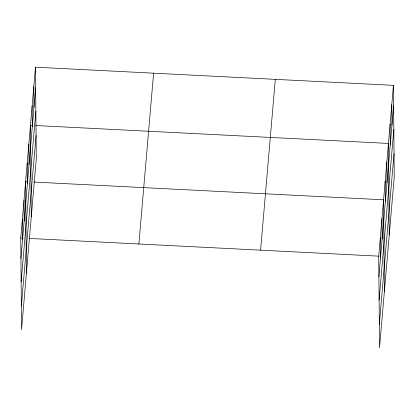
<?xml version="1.0" encoding="UTF-8"?>
<svg xmlns="http://www.w3.org/2000/svg" width="415" height="415" viewBox="0 0 415 415"><rect width="100%" height="100%" fill="white"/><g stroke="black" fill="none" stroke-linecap="round" stroke-linejoin="round"><path stroke-width="0.62" d="M35.477 67.189L36.281 158.841L21.549 329.65L20.75 237.997L35.477 67.189L393.451 85.35L394.25 177.003L379.523 347.812L378.719 256.159L393.451 85.35M20.932 258.524L35.659 87.715M21.134 281.993L35.861 111.184M21.347 306.177L36.074 135.368M138.88 243.994L153.607 73.18M260.589 250.167L275.321 79.358M378.9 276.686L393.627 105.877M379.103 300.159L393.835 129.35M379.315 324.338L394.048 153.529M32.396 125.361L30.471 125.263L31.27 216.915M35.607 125.522L388.44 143.429L389.244 235.077M27.535 181.729L25.611 181.63L26.41 273.283M33.957 182.055L383.579 199.797L384.383 291.444M20.75 237.997L23.318 238.127M29.097 238.423L378.719 256.159M391.781 104.71L391.962 125.237M390.11 124.069L390.292 144.596M386.822 162.218L387.003 182.74M385.203 181.007L385.379 201.529M381.961 218.581L382.142 239.107M380.342 237.37L380.519 257.897M33.812 86.548L33.989 107.075M32.142 105.908L32.318 126.43M28.853 144.052L29.029 164.579M27.229 162.841L27.411 183.368M23.992 200.419L24.169 220.946M22.369 219.208L22.55 239.735"/></g></svg>
